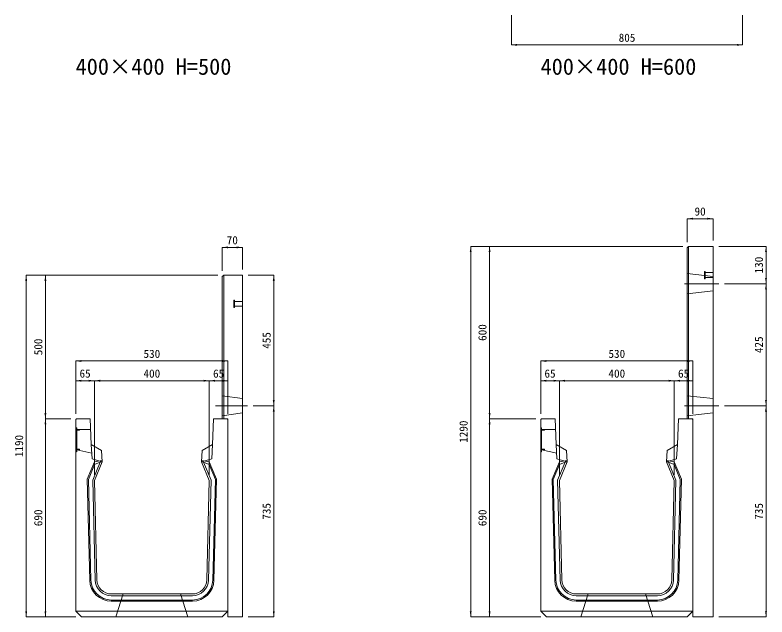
# Model space of a CAD drawing. Units: millimetres at full size. Extents: x -7442 to 51876, y 9625 to 40052.
# Drawn here: x 24410 to 27028, y 34341 to 36436 of the extents above; entities that cross this region are included whole.
import ezdxf
from ezdxf.enums import TextEntityAlignment as Align

# ---------------------------------------------------------------- set-up
doc = ezdxf.new("R2010")
doc.units = ezdxf.units.MM
doc.header["$LTSCALE"] = 16
for name, pattern in [('DASHED', [7.5, 6, -1.5]), ('USER1', [13.5, 7.5, -6]), ('USER2', [285.75, 190.5, -31.75, 31.75, -31.75])]:
    doc.linetypes.add(name, pattern=pattern)
doc.layers.add('0_2', color=7, linetype='Continuous')
for name, color, linetype, lineweight in [('HOLE', 7, 'DASHED', 9), ('KIJUN', 5, 'Continuous', 9), ('WWAY', 5, 'Continuous', 9), ('寸法線', 7, 'Continuous', 9), ('本体', 2, 'Continuous', 13), ('ｲﾝｻｰﾄ', 3, 'USER1', 9)]:
    doc.layers.add(name, color=color, linetype=linetype, lineweight=lineweight)
doc.styles.add('ＭＳ ゴシック', font='')
doc.styles.get('ＭＳ ゴシック').set_extended_font_data('MS Gothic')

# ---------------------------------------------------------------- blocks, each defined once
blk = doc.blocks.new('filled_arrow')
at = {"color": 0, "linetype": 'Continuous', "lineweight": -2}
blk.add_solid([(7.5, 1.25), (0, 0), (7.5, -1.25)], dxfattribs=at)

msp = doc.modelspace()

# ---------------------------------------------------------------- linework, layer by layer
at = {"layer": 'HOLE'}
for points in [[(24786.84, 34420.86), (24986.84, 34420.86), (25011.84, 34340.86), (24761.84, 34340.86)], [(26405.59, 34420.86), (26605.59, 34420.86), (26630.59, 34340.86), (26380.59, 34340.86)]]:
    msp.add_lwpolyline(points, close=True, dxfattribs=at)
at = {"layer": 'KIJUN'}
for p, q in [((24686.96, 34881.33), (24687.09, 34871.2)), ((24706.84, 34879.66), (24713.84, 34880.86)), ((25066.83, 34879.66), (25059.84, 34880.86)), ((25086.72, 34881.33), (25086.59, 34871.2)), ((26305.71, 34881.33), (26305.84, 34871.2)), ((26325.6, 34879.66), (26332.59, 34880.86)), ((26685.59, 34879.66), (26678.59, 34880.86)), ((26705.47, 34881.33), (26705.34, 34871.2)), ((25111.96, 34820.54), (25103.06, 34468.97)), ((26730.72, 34820.54), (26721.82, 34468.97)), ((24745.59, 34420.86), (25028.09, 34420.86)), ((24745.59, 34414.86), (25028.09, 34414.86)), ((25028.09, 34399.86), (24745.59, 34399.86)), ((26364.34, 34420.86), (26646.84, 34420.86)), ((26364.34, 34414.86), (26646.84, 34414.86)), ((26646.84, 34399.86), (26364.34, 34399.86)), ((25028.09, 34395.86), (24745.59, 34395.86)), ((26646.84, 34395.86), (26364.34, 34395.86))]:
    msp.add_line(p, q, dxfattribs=at)
at = {"layer": 'KIJUN', "color": 7, "lineweight": 13}
for p, q in [((25028.09, 34420.86), (24745.59, 34420.86)), ((26646.84, 34420.86), (26364.34, 34420.86))]:
    msp.add_line(p, q, dxfattribs=at)
at = {"layer": 'KIJUN', "color": 7}
for p, q in [((24621.84, 34360.86), (25151.84, 34360.86)), ((26240.59, 34360.86), (26770.59, 34360.86))]:
    msp.add_line(p, q, dxfattribs=at)
at = {"layer": 'KIJUN', "color": 7, "lineweight": 13}
for points in [[(24695.6, 34469.6), (24686.84, 34815.86), (24713.84, 34880.86), (24711.84, 34920.86), (24675.84, 34940.86), (24671.84, 35030.86), (24624.84, 35030.86), (24621.84, 35027.86), (24621.84, 34360.86), (24641.84, 34340.86), (25131.84, 34340.86)], [(25131.84, 34340.86), (25151.84, 34360.86), (25151.84, 35027.86), (25148.84, 35030.86), (25101.84, 35030.86), (25097.84, 34940.86), (25061.84, 34920.86), (25059.84, 34880.86), (25086.84, 34815.86), (25078.07, 34469.6)], [(26314.36, 34469.6), (26305.59, 34815.86), (26332.59, 34880.86), (26330.59, 34920.86), (26294.59, 34940.86), (26290.59, 35030.86), (26243.59, 35030.86), (26240.59, 35027.86), (26240.59, 34360.86), (26260.59, 34340.86), (26750.59, 34340.86)], [(26750.59, 34340.86), (26770.59, 34360.86), (26770.59, 35027.86), (26767.59, 35030.86), (26720.59, 35030.86), (26716.59, 34940.86), (26680.59, 34920.86), (26678.59, 34880.86), (26705.59, 34815.86), (26696.83, 34469.6)]]:
    msp.add_lwpolyline(points, dxfattribs=at)
at = {"layer": 'KIJUN', "color": 7, "linetype": 'DASHED', "lineweight": 13}
for points in [[(24713.84, 34880.86), (24678.5, 34890.86), (24675.84, 34940.86)], [(25059.84, 34880.86), (25095.17, 34890.86), (25097.84, 34940.86)], [(26332.59, 34880.86), (26297.26, 34890.86), (26294.59, 34940.86)], [(26678.59, 34880.86), (26713.93, 34890.86), (26716.59, 34940.86)]]:
    msp.add_lwpolyline(points, dxfattribs=at)
at = {"layer": 'KIJUN'}
for points in [[(24670.61, 34468.97), (24661.71, 34820.54), (24686.96, 34881.33), (24713.59, 34885.89), (24713.84, 34880.86), (24686.84, 34815.86), (24695.6, 34469.6)], [(24674.61, 34469.07), (24665.73, 34819.8), (24687.09, 34871.2)], [(24687.09, 34871.2), (24706.84, 34879.66), (24680.81, 34816.99), (24689.61, 34469.45)], [(25078.07, 34469.6), (25086.84, 34815.86), (25059.84, 34880.86), (25060.09, 34885.89), (25086.72, 34881.33), (25111.96, 34820.54)], [(25084.07, 34469.45), (25092.87, 34816.99), (25066.83, 34879.66), (25086.59, 34871.2), (25107.94, 34819.8), (25099.07, 34469.07)], [(26289.37, 34468.97), (26280.47, 34820.54), (26305.71, 34881.33), (26332.34, 34885.89), (26332.59, 34880.86), (26305.59, 34815.86), (26314.36, 34469.6)], [(26293.37, 34469.07), (26284.49, 34819.8), (26305.84, 34871.2)], [(26305.84, 34871.2), (26325.6, 34879.66), (26299.56, 34816.99), (26308.36, 34469.45)], [(26696.83, 34469.6), (26705.59, 34815.86), (26678.59, 34880.86), (26678.84, 34885.89), (26705.47, 34881.33), (26730.72, 34820.54)], [(26702.82, 34469.45), (26711.62, 34816.99), (26685.59, 34879.66), (26705.34, 34871.2), (26726.7, 34819.8), (26717.82, 34469.07)]]:
    msp.add_lwpolyline(points, dxfattribs=at)
for centre, radius, start, end in [((24745.59, 34470.86), 75, 181.45022, 270), ((24745.59, 34470.86), 71, 181.45022, 270), ((24745.59, 34470.86), 56, 181.45022, 270), ((24745.59, 34470.86), 50, 181.45022, 270), ((25028.09, 34470.86), 50, 270, 358.54978), ((25028.09, 34470.86), 56, 270, 358.54978), ((25028.09, 34470.86), 71, 270, 358.54978), ((25028.09, 34470.86), 75, 270, 358.54978), ((26364.34, 34470.86), 75, 181.45022, 270), ((26364.34, 34470.86), 71, 181.45022, 270), ((26364.34, 34470.86), 56, 181.45022, 270), ((26364.34, 34470.86), 50, 181.45022, 270), ((26646.84, 34470.86), 50, 270, 358.54978), ((26646.84, 34470.86), 56, 270, 358.54978), ((26646.84, 34470.86), 71, 270, 358.54978), ((26646.84, 34470.86), 75, 270, 358.54978)]:
    msp.add_arc(centre, radius, start, end, dxfattribs=at)
at = {"layer": 'KIJUN', "color": 7, "lineweight": 13}
for centre, start, end in [((24745.59, 34470.86), 181.45022, 270), ((25028.09, 34470.86), 270, 358.54978), ((26364.34, 34470.86), 181.45022, 270), ((26646.84, 34470.86), 270, 358.54978)]:
    msp.add_arc(centre, 50, start, end, dxfattribs=at)
at = {"layer": 'WWAY', "color": 7, "linetype": 'DASHED', "lineweight": 13}
for points in [[(24621.84, 35000.86), (24625.04, 34998.86), (24625.04, 34916.86), (24621.84, 34914.86)], [(24673.53, 34992.86), (24625.04, 34992.86), (24625.04, 34998.86), (24621.84, 35000.86)], [(26240.59, 35000.86), (26243.79, 34998.86), (26243.79, 34916.86), (26240.59, 34914.86)], [(26292.28, 34992.86), (26243.79, 34992.86), (26243.79, 34998.86), (26240.59, 35000.86)], [(24621.84, 34914.86), (24625.04, 34916.86), (24625.04, 34922.86), (24677.44, 34910.86)], [(26240.59, 34914.86), (26243.79, 34916.86), (26243.79, 34922.86), (26296.19, 34910.86)]]:
    msp.add_lwpolyline(points, dxfattribs=at)
at = {"layer": 'WWAY'}
for points in [[(24623.04, 34997.86), (24625.04, 34997.86), (24625.04, 34917.86), (24623.04, 34917.86)], [(24625.04, 34992.86), (24635.04, 34992.86), (24635.04, 34990.86), (24625.04, 34990.86)], [(26241.79, 34997.86), (26243.79, 34997.86), (26243.79, 34917.86), (26241.79, 34917.86)], [(26243.79, 34992.86), (26253.79, 34992.86), (26253.79, 34990.86), (26243.79, 34990.86)], [(24625.04, 34924.86), (24635.04, 34924.86), (24635.04, 34922.86), (24625.04, 34922.86)], [(26243.79, 34924.86), (26253.79, 34924.86), (26253.79, 34922.86), (26243.79, 34922.86)]]:
    msp.add_lwpolyline(points, close=True, dxfattribs=at)
at = {"layer": '寸法線'}
for p, q in [((26138.59, 36436.12), (26138.59, 36332.25)), ((26943.59, 36436.12), (26943.59, 36332.25)), ((26138.59, 36332.25), (26943.59, 36332.25)), ((26750.59, 35727.3), (26840.59, 35727.3)), ((26750.59, 35645.86), (26750.59, 35727.3)), ((26840.59, 35650.86), (26840.59, 35727.3)), ((25996.86, 34340.86), (25996.86, 35630.86)), ((26735.59, 35630.86), (25996.86, 35630.86)), ((26062.67, 35030.86), (26062.67, 35630.86)), ((26735.59, 35630.86), (26062.67, 35630.86)), ((26860.59, 35630.86), (27024.98, 35630.86)), ((27024.98, 35500.86), (27024.98, 35630.86)), ((25131.84, 35627.3), (25201.84, 35627.3)), ((25131.84, 35545.86), (25131.84, 35627.3)), ((25201.84, 35550.86), (25201.84, 35627.3)), ((24449.37, 34340.86), (24449.37, 35530.86)), ((25116.84, 35530.86), (24449.37, 35530.86)), ((24516.26, 35030.86), (24516.26, 35530.86)), ((25116.84, 35530.86), (24516.26, 35530.86)), ((25221.84, 35530.86), (25311.27, 35530.86)), ((25311.27, 35075.86), (25311.27, 35530.86)), ((26880.59, 35500.86), (27024.98, 35500.86)), ((26880.59, 35500.86), (27024.98, 35500.86)), ((27024.98, 35075.86), (27024.98, 35500.86)), ((24621.84, 35231.87), (25151.84, 35231.87)), ((24621.84, 35047.86), (24621.84, 35231.87)), ((25151.84, 35047.86), (25151.84, 35231.87)), ((26240.59, 35231.87), (26770.59, 35231.87)), ((26240.59, 35047.86), (26240.59, 35231.87)), ((26770.59, 35047.86), (26770.59, 35231.87)), ((24621.84, 35163.2), (24686.84, 35163.2)), ((24621.84, 35047.86), (24621.84, 35163.2)), ((24686.84, 35163.2), (25086.84, 35163.2)), ((24686.84, 34835.86), (24686.84, 35163.2)), ((24686.84, 34835.86), (24686.84, 35163.2)), ((25086.84, 34835.86), (25086.84, 35163.2)), ((25086.84, 35163.2), (25151.84, 35163.2)), ((25086.84, 34835.86), (25086.84, 35163.2)), ((25151.84, 35047.86), (25151.84, 35163.2)), ((26240.59, 35163.2), (26305.59, 35163.2)), ((26240.59, 35047.86), (26240.59, 35163.2)), ((26305.59, 35163.2), (26705.59, 35163.2)), ((26305.59, 34835.86), (26305.59, 35163.2)), ((26305.59, 34835.86), (26305.59, 35163.2)), ((26705.59, 34835.86), (26705.59, 35163.2)), ((26705.59, 35163.2), (26770.59, 35163.2)), ((26705.59, 34835.86), (26705.59, 35163.2)), ((26770.59, 35047.86), (26770.59, 35163.2)), ((25239.27, 35075.86), (25311.27, 35075.86)), ((25239.27, 35075.86), (25311.27, 35075.86)), ((25311.27, 34340.86), (25311.27, 35075.86)), ((26880.59, 35075.86), (27024.98, 35075.86)), ((26880.59, 35075.86), (27024.98, 35075.86)), ((27024.98, 34340.86), (27024.98, 35075.86)), ((24516.26, 34340.86), (24516.26, 35030.86)), ((24604.84, 35030.86), (24516.26, 35030.86)), ((24604.84, 35030.86), (24516.26, 35030.86)), ((26062.67, 34340.86), (26062.67, 35030.86)), ((26223.59, 35030.86), (26062.67, 35030.86)), ((26223.59, 35030.86), (26062.67, 35030.86)), ((24621.84, 34340.86), (24449.37, 34340.86)), ((24621.84, 34340.86), (24516.26, 34340.86)), ((25221.84, 34340.86), (25311.27, 34340.86)), ((26240.59, 34340.86), (25996.86, 34340.86)), ((26240.59, 34340.86), (26062.67, 34340.86)), ((26860.59, 34340.86), (27024.98, 34340.86))]:
    msp.add_line(p, q, dxfattribs=at)
at = {"layer": '寸法線', "linetype": 'USER2'}
for p, q in [((26860.59, 35500.86), (26741.32, 35500.86)), ((25219.27, 35075.86), (25108.9, 35075.86)), ((26860.59, 35075.86), (26741.32, 35075.86))]:
    msp.add_line(p, q, dxfattribs=at)
at = {"layer": '本体', "color": 4, "lineweight": 5}
for p, q in [((26755.59, 35630.86), (26755.59, 35030.86)), ((25136.84, 35530.86), (25136.84, 35030.86))]:
    msp.add_line(p, q, dxfattribs=at)
at = {"layer": '本体', "linetype": 'USER1', "lineweight": 9}
for p, q in [((26750.59, 35535.86), (26840.59, 35525.86)), ((26750.59, 35465.86), (26840.59, 35475.86)), ((25131.84, 35110.86), (25201.84, 35100.86)), ((26750.59, 35110.86), (26840.59, 35100.86)), ((25131.84, 35040.86), (25201.84, 35050.86)), ((26750.59, 35040.86), (26840.59, 35050.86))]:
    msp.add_line(p, q, dxfattribs=at)
at = {"layer": '本体'}
for points in [[(26750.59, 35625.86), (26755.59, 35630.86), (26840.59, 35630.86), (26840.59, 34340.86), (26770.59, 34340.86), (26770.59, 35030.86), (26750.59, 35030.86)], [(25131.84, 35525.86), (25136.84, 35530.86), (25201.84, 35530.86), (25201.84, 34340.86), (25151.84, 34340.86), (25151.84, 35030.86), (25131.84, 35030.86)]]:
    msp.add_lwpolyline(points, close=True, dxfattribs=at)
at = {"layer": 'ｲﾝｻｰﾄ'}
for p, q in [((26810.59, 35543.36), (26810.59, 35518.36)), ((26813.59, 35543.36), (26810.59, 35543.36)), ((26813.59, 35543.36), (26813.59, 35518.36)), ((26840.59, 35539.36), (26813.59, 35539.36)), ((26840.59, 35539.36), (26840.59, 35522.36)), ((26813.59, 35518.36), (26810.59, 35518.36)), ((26840.59, 35522.36), (26813.59, 35522.36)), ((25171.84, 35443.36), (25171.84, 35418.36)), ((25174.84, 35443.36), (25171.84, 35443.36)), ((25174.84, 35443.36), (25174.84, 35418.36)), ((25201.84, 35439.36), (25174.84, 35439.36)), ((25201.84, 35422.36), (25174.84, 35422.36)), ((25201.84, 35439.36), (25201.84, 35422.36)), ((25174.84, 35418.36), (25171.84, 35418.36))]:
    msp.add_line(p, q, dxfattribs=at)

# ---------------------------------------------------------------- block references
at = {"layer": '寸法線', "xscale": 2.67, "yscale": 2.67}
for p in [(26138.59, 36332.25), (26750.59, 35727.3), (25131.84, 35627.3), (24621.84, 35231.87), (26240.59, 35231.87), (24621.84, 35163.2), (24686.84, 35163.2), (25086.84, 35163.2), (26240.59, 35163.2), (26305.59, 35163.2), (26705.59, 35163.2)]:
    msp.add_blockref('filled_arrow', p, dxfattribs=at)
for p, rotation in [((26943.59, 36332.25), 180), ((26840.59, 35727.3), 180), ((25201.84, 35627.3), 180), ((25996.86, 35630.86), 270), ((26062.67, 35630.86), 270), ((27024.98, 35630.86), 270), ((24449.37, 35530.86), 270), ((24516.26, 35530.86), 270), ((25311.27, 35530.86), 270), ((27024.98, 35500.86), 90), ((27024.98, 35500.86), 270), ((25151.84, 35231.87), 180), ((26770.59, 35231.87), 180), ((24686.84, 35163.2), 180), ((25086.84, 35163.2), 180), ((25151.84, 35163.2), 180), ((26305.59, 35163.2), 180), ((26705.59, 35163.2), 180), ((26770.59, 35163.2), 180), ((25311.27, 35075.86), 90), ((27024.98, 35075.86), 90), ((25311.27, 35075.86), 270), ((27024.98, 35075.86), 270), ((24516.26, 35030.86), 90), ((24516.26, 35030.86), 270), ((26062.67, 35030.86), 90), ((26062.67, 35030.86), 270), ((24449.37, 34340.86), 90), ((24516.26, 34340.86), 90), ((25311.27, 34340.86), 90), ((25996.86, 34340.86), 90), ((26062.67, 34340.86), 90), ((27024.98, 34340.86), 90)]:
    msp.add_blockref('filled_arrow', p, dxfattribs=dict(at, rotation=rotation))

# ---------------------------------------------------------------- texts
at = {"layer": '0_2', "style": 'ＭＳ ゴシック'}
for s, p in [('400×400 H=500', (24621.29, 36211.11)), ('400×400 H=600', (26240.04, 36211.11))]:
    msp.add_text(s, height=56.96, dxfattribs=at).set_placement(p, align=Align.BOTTOM_LEFT)
at = {"layer": '寸法線', "style": 'ＭＳ ゴシック'}
for s, p in [('805', (26541.09, 36357.25)), ('90', (26795.59, 35752.3)), ('70', (25166.84, 35652.3)), ('530', (24886.84, 35256.87)), ('530', (26505.59, 35256.87)), ('65', (24654.34, 35188.2)), ('400', (24886.84, 35188.2)), ('65', (25119.34, 35188.2)), ('65', (26273.09, 35188.2)), ('400', (26505.59, 35188.2)), ('65', (26738.09, 35188.2))]:
    msp.add_text(s, height=28.48, dxfattribs=at).set_placement(p, align=Align.MIDDLE_CENTER)
for s, p in [('130', (26999.98, 35565.86)), ('600', (26037.67, 35330.86)), ('455', (25286.27, 35303.36)), ('425', (26999.98, 35288.36)), ('500', (24491.26, 35280.86)), ('1290', (25971.86, 34985.86)), ('1190', (24424.37, 34935.86)), ('690', (24491.26, 34685.86)), ('735', (25286.27, 34708.36)), ('690', (26037.67, 34685.86)), ('735', (26999.98, 34708.36))]:
    msp.add_text(s, height=28.48, rotation=90, dxfattribs=at).set_placement(p, align=Align.MIDDLE_CENTER)

doc.saveas('drawing.dxf')
